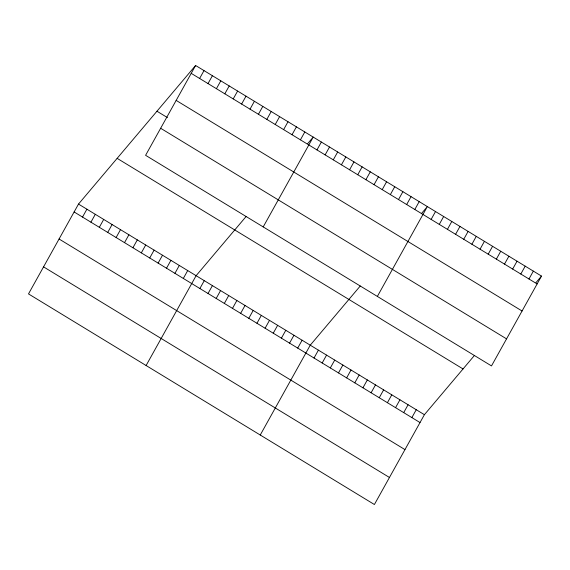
<?xml version="1.0" encoding="UTF-8"?>
<svg xmlns="http://www.w3.org/2000/svg" width="570" height="570" viewBox="0 0 570 570"><rect width="100%" height="100%" fill="white"/><g stroke="black" fill="none" stroke-linecap="round" stroke-linejoin="round"><path stroke-width="0.85" d="M195.603 65.479L145.599 155.311L491.497 365.919L541.5 276.087L195.603 65.479L78.503 204.081L28.5 293.913L374.397 504.521L424.401 414.689L474.418 355.481M82.522 217.07L86.904 209.197M90.922 222.179L95.304 214.313M99.323 227.295L103.704 219.429M107.723 232.41L112.105 224.544M199.621 78.468L204.003 70.594M116.123 237.526L120.505 229.653M208.022 83.583L212.403 75.71M124.524 242.642L128.905 234.769M216.422 88.692L220.804 80.826M132.924 247.758L137.306 239.885M224.822 93.808L229.204 85.942M141.324 252.873L145.706 245M233.223 98.924L237.605 91.058M149.725 257.982L154.107 250.116M241.623 104.039L246.005 96.166M158.125 263.098L162.507 255.232M250.023 109.155L254.405 101.282M166.525 268.214L170.907 260.347M258.424 114.271L262.806 106.398M174.926 273.329L179.308 265.456M266.824 119.387L271.206 111.513M183.326 278.445L187.708 270.572M275.224 124.495L279.606 116.629M146.105 365.52L196.109 275.688L246.126 216.486M283.625 129.611L288.007 121.745M199.878 288.52L204.26 280.654M292.025 134.727L296.407 126.853M208.029 293.486L212.411 285.62M300.426 139.842L304.808 131.969M216.187 298.452L220.569 290.579M263.205 226.917L313.208 137.085L307.686 143.619M224.338 303.418L228.72 295.545M316.977 149.917L321.359 142.051M232.489 308.377L236.871 300.511M325.135 154.883L329.51 147.017M240.647 313.343L245.029 305.47M333.286 159.849L337.668 151.976M248.798 318.309L253.18 310.436M341.437 164.816L345.819 156.942M256.949 323.268L261.331 315.402M349.595 169.775L353.97 161.909M265.107 328.235L269.489 320.368M357.746 174.741L362.128 166.875M273.258 333.201L277.64 325.328M365.897 179.707L370.279 171.834M281.409 338.167L285.791 330.294M374.055 184.673L378.43 176.8M289.567 343.126L293.949 335.26M382.206 189.632L386.588 181.766M297.718 348.092L302.1 340.226M390.357 194.598L394.739 186.732M260.255 435.017L310.251 345.185L360.269 285.983M398.516 199.564L402.89 191.691M314.027 358.024L318.409 350.151M406.666 204.53L411.048 196.657M322.178 362.983L326.56 355.117M414.818 209.489L419.199 201.623M330.329 367.949L334.711 360.083M377.354 296.421L427.35 206.582L421.836 213.123M338.487 372.915L342.869 365.042M431.127 219.421L435.509 211.548M346.638 377.882L351.02 370.008M439.278 224.381L443.659 216.514M354.789 382.841L359.171 374.974M447.436 229.347L451.81 221.481M362.947 387.807L367.322 379.934M455.587 234.313L459.969 226.44M371.099 392.773L375.48 384.9M463.738 239.279L468.12 231.406M379.25 397.739L383.631 389.866M471.896 244.238L476.271 236.372M387.408 402.698L391.782 394.832M480.047 249.204L484.429 241.338M395.559 407.664L399.941 399.791M488.198 254.17L492.58 246.297M403.71 412.63L408.091 404.757M496.356 259.136L500.731 251.263M411.868 417.589L416.243 409.723M504.507 264.095L508.889 256.229M512.658 269.061L517.04 261.195M520.816 274.028L525.191 266.154M528.967 278.994L533.349 271.12M535.978 282.62L541.5 276.087M191.221 73.352L537.118 283.953M176.166 100.398L522.063 310.999M156.957 111.221L167.459 117.612M160.654 128.264L506.552 338.872M117.142 158.346L463.04 368.947M78.503 204.081L424.401 414.689M74.121 211.955L420.019 422.555M59.066 239.001L404.964 449.602M43.555 266.867L389.453 477.475"/></g></svg>
